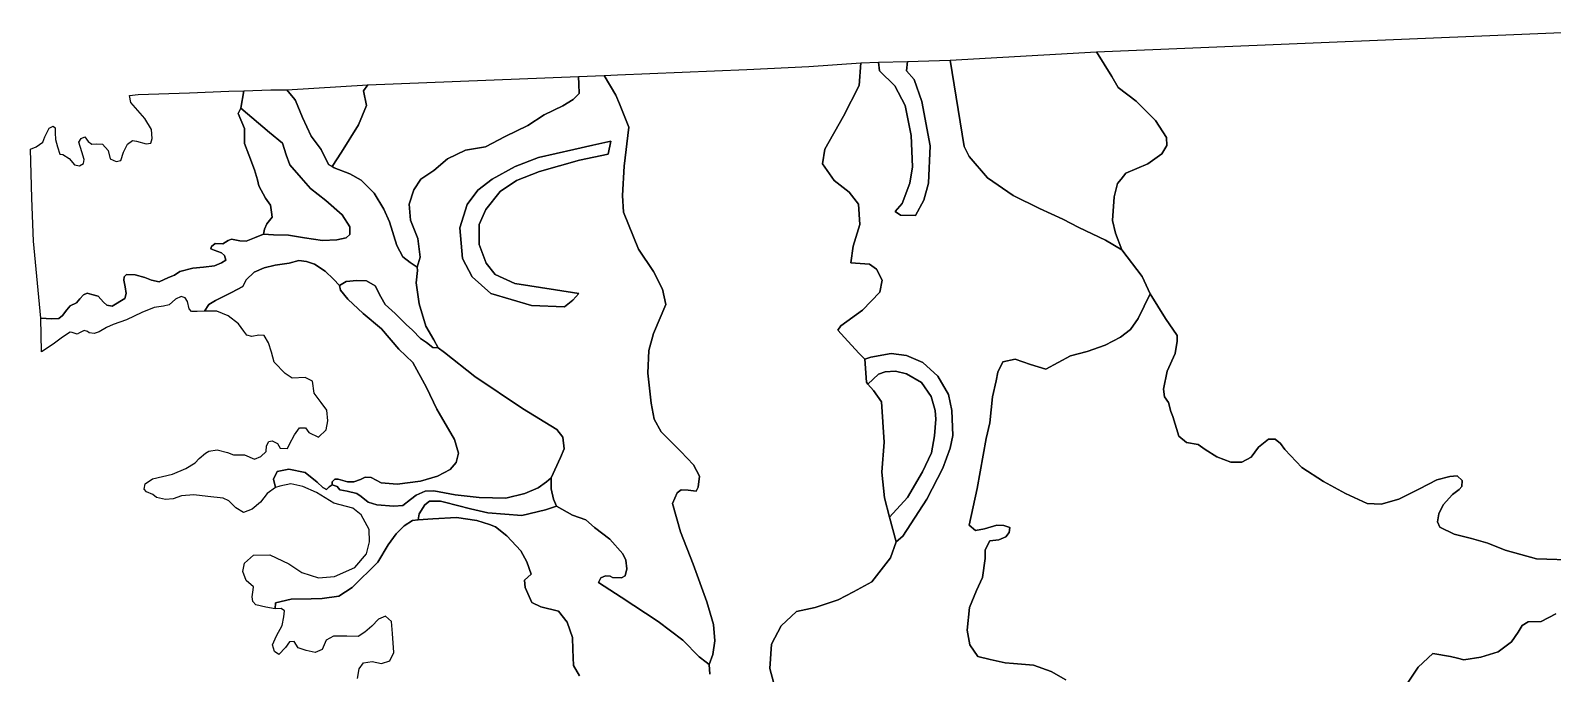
# Model space of a CAD drawing. Header units: inches. Extents: x 288635 to 1232953, y 676945 to 1655780.
# Drawn here: x 347964 to 383136, y 1096884 to 1111752 of the extents above; entities that cross this region are included whole.
import ezdxf

# ---------------------------------------------------------------- set-up
doc = ezdxf.new("R2010")
doc.units = ezdxf.units.IN
doc.header["$MEASUREMENT"] = 0

msp = doc.modelspace()

# ---------------------------------------------------------------- linework, layer by layer
at = {"color": 1}
for points in [[(383714.9051, 1099506.602), (382762.4032, 1099538.352), (382037.4435, 1099739.4358), (381640.5677, 1099898.1861), (381259.5669, 1100004.0196), (380862.6911, 1100109.8532), (380534.6071, 1100268.6035), (380476.3987, 1100395.6037), (380508.1487, 1100580.8124), (380608.6906, 1100781.8962), (380820.3577, 1101025.3133), (380979.108, 1101136.4386), (381042.6081, 1101205.2304), (381047.8998, 1101348.1056), (380931.4829, 1101459.2309), (380762.1492, 1101443.3558), (380460.5236, 1101363.9807), (380058.3562, 1101152.3136), (379582.1052, 1100914.1881), (379174.6461, 1100797.7712), (378851.8538, 1100813.6462), (378354.4361, 1101046.48), (377841.1434, 1101321.6473), (377343.7257, 1101649.7312), (376946.8499, 1102062.4821), (376851.5998, 1102205.3574), (376724.5995, 1102300.6075), (376571.1409, 1102305.8992), (376343.5987, 1102120.6905), (376168.9734, 1101887.8567), (375952.0146, 1101771.4398), (375698.0141, 1101771.4398), (375375.2218, 1101898.4401), (375110.6379, 1102062.4821), (374946.5959, 1102178.899), (374676.7204, 1102226.5241), (374496.8034, 1102374.691), (374359.2198, 1102824.4836), (374311.5947, 1102940.9005), (374258.6779, 1103152.5676), (374168.7194, 1103284.8595), (374144.9316, 1103457.1295), (374226.9278, 1103872.2357), (374412.1365, 1104279.6948), (374465.0533, 1104565.4454), (374465.0533, 1104697.7373), (374195.1778, 1105089.3215), (373840.6354, 1105660.8226), (373655.4267, 1106062.9901), (373184.4674, 1106676.8246), (373035.9753, 1107068.8414), (372967.5087, 1107360.5093), (373005.6087, 1107906.6104), (373081.8089, 1108211.411), (373164.111, 1108315.6603), (373272.3093, 1108452.7115), (373780.3103, 1108668.612), (374110.5109, 1108897.2124), (374224.8112, 1109087.7128), (374212.1111, 1109278.2132), (373958.1106, 1109671.914), (373513.6097, 1110116.4148), (373094.5089, 1110433.9155), (372954.8086, 1110687.916), (372599.2079, 1111259.4171), (384470.5567, 1111751.5431)], [(363662.0242, 1096871.1087), (363648.1247, 1097090.7133), (363730.9747, 1097326.0289), (363781.7748, 1097643.5295), (363743.6748, 1098018.1803), (363591.2745, 1098545.2313), (363273.7738, 1099415.1831), (362988.0232, 1100164.4846), (362797.5229, 1100812.1859), (362905.4731, 1101066.1864), (363000.7233, 1101129.6865), (363165.8236, 1101123.3365), (363349.974, 1101104.2865), (363394.4241, 1101193.1866), (363426.1741, 1101447.1871), (363286.4738, 1101707.5377), (362994.3733, 1102018.6883), (362537.1723, 1102469.5392), (362378.422, 1102767.9898), (362308.5719, 1103136.2905), (362232.3717, 1103828.4419), (362251.4218, 1104355.493), (362359.372, 1104742.8437), (362645.1226, 1105415.9451), (362568.9224, 1105771.5458), (362359.372, 1106177.9466), (362016.4713, 1106692.2976), (361667.2206, 1107549.5494), (361641.8206, 1107936.9001), (361679.9206, 1108616.3515), (361794.2209, 1109511.7033), (361572.6117, 1110051.8757), (361489.4203, 1110254.6548), (361222.7197, 1110711.8557), (361531.9886, 1110726.6122), (364519.0345, 1110848.5324), (365946.5174, 1110914.5725), (367151.8128, 1111004.2613), (367111.5791, 1110481.2235), (366749.476, 1109770.4285), (366320.3168, 1109005.9885), (366266.6719, 1108670.7079), (366534.8964, 1108281.7823), (366883.5883, 1108013.5578), (367098.1679, 1107731.922), (367124.9904, 1107262.5291), (366977.4669, 1106766.3137), (366923.822, 1106377.3881), (367352.9812, 1106350.5656), (367513.916, 1106229.8646), (367648.0282, 1105975.0513), (367594.5188, 1105700.2566), (367188.118, 1105285.3891), (366688.5836, 1104921.3217), (366620.8502, 1104819.7215), (366849.4506, 1104565.721), (367111.9178, 1104286.3204), (367247.3848, 1104150.8535), (367281.2515, 1103617.4524), (367315.4668, 1103577.8347), (367442.1185, 1103431.1854), (367628.3855, 1103168.7182), (367687.6523, 1102237.383), (367636.8522, 1101543.1149), (367696.119, 1100950.4471), (367815.1478, 1100500.3696), (367966.9929, 1099926.2052), (367967.0529, 1099925.9784), (367840.0526, 1099561.911), (367408.2517, 1099003.1099), (366984.9176, 1098774.5094), (366629.3169, 1098588.2424), (366095.9158, 1098410.442), (365664.1149, 1098317.3085), (365308.5142, 1097987.1078), (365088.3804, 1097563.7737), (365046.047, 1097004.9725), (365215.3807, 1096369.9713)], [(365215.3807, 1096369.9713), (365046.047, 1097004.9725), (365088.3804, 1097563.7737), (365308.5142, 1097987.1078), (365664.1149, 1098317.3085), (366095.9158, 1098410.442), (366629.3169, 1098588.2424), (366984.9176, 1098774.5094), (367408.2517, 1099003.1099), (367840.0526, 1099561.911), (367967.0529, 1099925.9784), (367967.3147, 1099926.2052), (368121.234, 1100059.5674), (368673.6851, 1100916.8192), (369048.3358, 1101634.3706), (369219.7862, 1102097.9215), (369276.9363, 1102390.0221), (369251.5363, 1102967.8733), (369175.3361, 1103336.174), (368927.6856, 1103761.6248), (368584.7849, 1104072.7755), (368210.1342, 1104237.8758), (367854.5335, 1104282.3259), (367384.6325, 1104199.7757), (367247.3848, 1104150.8535), (367111.9178, 1104286.3204), (366849.4506, 1104565.721), (366620.8502, 1104819.7215), (366688.5836, 1104921.3217), (367188.118, 1105285.3891), (367594.5188, 1105700.2566), (367648.0282, 1105975.0513), (367513.916, 1106229.8646), (367352.9812, 1106350.5656), (366923.822, 1106377.3881), (366977.4669, 1106766.3137), (367124.9904, 1107262.5291), (367098.1679, 1107731.922), (366883.5883, 1108013.5578), (366534.8964, 1108281.7823), (366266.6719, 1108670.7079), (366320.3168, 1109005.9885), (366749.476, 1109770.4285), (367111.5791, 1110481.2235), (367151.8128, 1111004.2613), (367558.0636, 1111016.5677), (367582.863, 1110814.1471), (367938.4637, 1110471.2464), (368179.7642, 1110014.0455), (368313.1144, 1109321.8941), (368344.8645, 1108597.9926), (368287.7144, 1108223.3419), (368103.564, 1107753.4409), (367944.8137, 1107562.9406), (368065.4639, 1107480.3904), (368414.7146, 1107474.0404), (368605.215, 1107829.6411), (368713.1652, 1108223.3419), (368751.2653, 1109080.5936), (368560.7649, 1110109.2957), (368380.8086, 1110615.1252), (368205.1642, 1110820.4971), (368230.7401, 1111036.9447), (369214.6134, 1111066.7486), (369536.1122, 1109071.5952), (369651.8382, 1108840.1431), (370077.2891, 1108344.8421), (370674.1903, 1107938.4413), (371277.4415, 1107633.6407), (371277.4415, 1107633.6407), (371817.1926, 1107392.3402), (372191.8433, 1107195.4899), (372807.7945, 1106903.3893), (373184.4674, 1106676.8246), (373655.4267, 1106062.9901), (373840.6354, 1105660.8226), (373563.5307, 1105090.6554), (373385.7304, 1104836.6549), (373148.6632, 1104658.8545), (372801.5292, 1104472.5875), (372378.195, 1104328.6539), (371997.1943, 1104227.0536), (371429.9265, 1103922.253), (371074.3257, 1104032.3199), (370718.725, 1104150.8535), (370430.8578, 1104091.5867), (370320.7909, 1103854.5196), (370278.4575, 1103651.3192), (370193.7906, 1103278.7851), (370134.5239, 1102677.6505), (370049.857, 1102322.0498), (369838.1899, 1101162.1142), (369651.9229, 1100315.4458), (369804.3232, 1100188.4456), (370007.5236, 1100230.779), (370295.3908, 1100315.4458), (370456.2578, 1100306.9791), (370591.7248, 1100264.6457), (370583.2581, 1100146.1122), (370498.5913, 1100044.5119), (370337.7243, 1099976.7785), (370134.5239, 1099951.3784), (370024.457, 1099748.178), (370024.457, 1099544.9776), (369965.1902, 1099104.7101), (369821.2566, 1098808.3761), (369660.3896, 1098410.442), (369609.5895, 1097885.5076), (369668.8563, 1097546.8403), (369855.1233, 1097275.9064), (370142.9905, 1097208.1729), (370490.1246, 1097131.9728), (370676.9683, 1097117.4135), (371142.0592, 1097081.1727), (371548.46, 1096928.7724), (371887.1274, 1096742.5053)], [(371887.1274, 1096742.5053), (371548.46, 1096928.7724), (371142.0592, 1097081.1727), (370676.9683, 1097117.4135), (370490.1246, 1097131.9728), (370142.9905, 1097208.1729), (369855.1233, 1097275.9064), (369668.8563, 1097546.8403), (369609.5895, 1097885.5076), (369660.3896, 1098410.442), (369821.2566, 1098808.3761), (369965.1902, 1099104.7101), (370024.457, 1099544.9776), (370024.457, 1099748.178), (370134.5239, 1099951.3784), (370337.7243, 1099976.7785), (370498.5913, 1100044.5119), (370583.2581, 1100146.1122), (370591.7248, 1100264.6457), (370456.2578, 1100306.9791), (370295.3908, 1100315.4458), (370007.5236, 1100230.779), (369804.3232, 1100188.4456), (369651.9229, 1100315.4458), (369838.1899, 1101162.1142), (370049.857, 1102322.0498), (370134.5239, 1102677.6505), (370193.7906, 1103278.7851), (370278.4575, 1103651.3192), (370320.7909, 1103854.5196), (370430.8578, 1104091.5867), (370718.725, 1104150.8535), (371074.3257, 1104032.3199), (371429.9265, 1103922.253), (371997.1943, 1104227.0536), (372378.195, 1104328.6539), (372801.5292, 1104472.5875), (373148.6632, 1104658.8545), (373385.7304, 1104836.6549), (373563.5307, 1105090.6554), (373840.6354, 1105660.8226), (374195.1778, 1105089.3215), (374465.0533, 1104697.7373), (374465.0533, 1104565.4454), (374412.1365, 1104279.6948), (374412.1365, 1104279.6948), (374226.9278, 1103872.2357), (374144.9316, 1103457.1295), (374168.7194, 1103284.8595), (374258.6779, 1103152.5676), (374311.5947, 1102940.9005), (374359.2198, 1102824.4836), (374496.8034, 1102374.691), (374676.7204, 1102226.5241), (374946.5959, 1102178.899), (375110.6379, 1102062.4821), (375375.2218, 1101898.4401), (375698.0141, 1101771.4398), (375952.0146, 1101771.4398), (376168.9734, 1101887.8567), (376343.5987, 1102120.6905), (376571.1409, 1102305.8992), (376724.5995, 1102300.6075), (376851.5998, 1102205.3574), (376946.8499, 1102062.4821), (377343.7257, 1101649.7312), (377841.1434, 1101321.6473), (378354.4361, 1101046.48), (378851.8538, 1100813.6462), (379174.6461, 1100797.7712), (379582.1052, 1100914.1881), (380058.3562, 1101152.3136), (380460.5236, 1101363.9807), (380762.1492, 1101443.3558), (380931.4829, 1101459.2309), (381047.8998, 1101348.1056), (381042.6081, 1101205.2304), (380979.108, 1101136.4386), (380820.3577, 1101025.3133), (380608.6906, 1100781.8962), (380508.1487, 1100580.8124), (380476.3987, 1100395.6037), (380534.6071, 1100268.6035), (380862.6911, 1100109.8532), (381259.5669, 1100004.0196), (381640.5677, 1099898.1861), (382037.4435, 1099739.4358), (382762.4032, 1099538.352), (383714.9051, 1099506.602)], [(360649.5782, 1096835.5486), (360512.4179, 1097069.2291), (360497.1778, 1097440.0698), (360487.0178, 1097719.4704), (360365.0976, 1098069.9911), (360166.9772, 1098323.9916), (359755.4964, 1098430.6718), (359552.296, 1098527.192), (359394.8156, 1098872.6327), (359379.5756, 1099040.273), (359537.0559, 1099182.5133), (359434.0947, 1099464.5377), (359296.2493, 1099719.6186), (358974.5154, 1100066.7526), (358712.0482, 1100278.4197), (358572.3479, 1100333.4531), (358276.014, 1100426.5867), (357810.3464, 1100490.0868), (357260.0119, 1100464.6867), (356921.3446, 1100439.2867), (356942.5113, 1100574.7536), (357073.7449, 1100786.4207), (357183.8118, 1100871.0875), (357437.8123, 1100871.0875), (357534.2768, 1100846.3832), (358132.0803, 1100693.2872), (358530.0145, 1100600.1537), (358530.0145, 1100600.1537), (359321.6494, 1100540.8869), (359863.5171, 1100667.8871), (360117.5176, 1100756.7873), (360485.8184, 1100549.3536), (360794.8523, 1100439.2867), (360995.0188, 1100259.4755), (361355.6996, 1099990.2349), (361650.3402, 1099649.8743), (361721.9542, 1099507.9515), (361747.3542, 1099308.9844), (361709.2542, 1099143.8841), (361620.354, 1099097.3173), (361412.9202, 1099101.5507), (361357.8868, 1099139.6507), (361252.0532, 1099143.8841), (361146.2197, 1099097.3173), (361091.1863, 1098987.2504), (361611.8873, 1098652.8164), (362471.2557, 1098089.782), (363038.5235, 1097657.9811), (363419.5242, 1097272.747), (363580.3912, 1097149.9801), (363648.1247, 1097090.7133), (363662.0242, 1096871.1087)], [(355520.4471, 1096768.81), (355561.0872, 1096992.3304), (355662.6874, 1097134.5707), (355860.8078, 1097165.0508), (356079.2482, 1097119.3307), (356267.2086, 1097175.2108), (356358.6488, 1097373.3312), (356333.2487, 1097810.2121), (356307.8487, 1098084.5326), (356165.6084, 1098211.5329), (356008.1281, 1098140.4127), (355850.6478, 1097977.8524), (355688.0875, 1097840.6921), (355535.6871, 1097739.0919), (355271.5266, 1097749.252), (354966.726, 1097749.252), (354799.0857, 1097657.8118), (354707.6455, 1097444.4514), (354540.0052, 1097368.2512), (354336.8048, 1097419.0513), (354153.9244, 1097480.0114), (354057.4042, 1097627.3317), (353950.724, 1097617.1717), (353859.2838, 1097485.0914), (353701.8035, 1097327.6111), (353600.2033, 1097393.6513), (353554.4832, 1097546.0516), (353651.0034, 1097759.412), (353778.0036, 1097998.1725), (353818.6437, 1098196.2929), (353833.8837, 1098333.4531), (353757.6836, 1098389.3332), (353615.4433, 1098384.2532), (353625.6033, 1098516.3335), (353986.284, 1098602.6937), (354450.2247, 1098615.7624), (354707.6455, 1098623.0137), (355093.7263, 1098673.8138), (355398.5269, 1098871.9342), (355992.8881, 1099456.1354), (356231.6485, 1099862.5362), (356414.5289, 1100111.4567), (356597.4093, 1100299.4171), (356790.4497, 1100426.4173), (356921.3446, 1100439.2867), (357260.0119, 1100464.6867), (357810.3464, 1100490.0868), (358276.014, 1100426.5867), (358572.3479, 1100333.4531), (358712.0482, 1100278.4197), (358974.5154, 1100066.7526), (359296.2493, 1099719.6186), (359434.0947, 1099464.5377), (359537.0559, 1099182.5133), (359379.5756, 1099040.273), (359394.8156, 1098872.6327), (359552.296, 1098527.192), (359755.4964, 1098430.6718), (359755.4964, 1098430.6718), (360166.9772, 1098323.9916), (360365.0976, 1098069.9911), (360487.0178, 1097719.4704), (360497.1778, 1097440.0698), (360512.4179, 1097069.2291), (360649.5782, 1096835.5486)], [(383209.962, 1098266.4117), (382871.2947, 1098086.4947), (382574.9607, 1098081.203), (382432.0855, 1097996.5362), (382342.1269, 1097837.7859), (382188.6683, 1097615.5354), (381876.4593, 1097387.9933), (381479.5836, 1097260.9931), (381087.9994, 1097202.7846), (380936.4507, 1097241.9783), (380781.0822, 1097282.1598), (380368.3313, 1097350.9516), (380029.664, 1097033.4509), (379796.8302, 1096684.2002)], [(379796.8302, 1096684.2002), (380029.664, 1097033.4509), (380368.3313, 1097350.9516), (380781.0822, 1097282.1598), (380936.4507, 1097241.9783), (381087.9994, 1097202.7846), (381479.5836, 1097260.9931), (381876.4593, 1097387.9933), (382188.6683, 1097615.5354), (382342.1269, 1097837.7859), (382432.0855, 1097996.5362), (382574.9607, 1098081.203), (382871.2947, 1098086.4947), (383209.962, 1098266.4117)]]:
    msp.add_lwpolyline(points, dxfattribs=at)
for points in [[(373035.9753, 1107068.8414), (373184.4674, 1106676.8246), (372807.7945, 1106903.3893), (372191.8433, 1107195.4899), (371817.1926, 1107392.3402), (371277.4415, 1107633.6407), (370674.1903, 1107938.4413), (370077.2891, 1108344.8421), (369651.8382, 1108840.1431), (369536.1122, 1109071.5952), (369214.6134, 1111066.7486), (372599.2079, 1111259.4171), (372954.8086, 1110687.916), (373094.5089, 1110433.9155), (373513.6097, 1110116.4148), (373958.1106, 1109671.914), (374212.1111, 1109278.2132), (374224.8112, 1109087.7128), (374110.5109, 1108897.2124), (373780.3103, 1108668.612), (373272.3093, 1108452.7115), (373164.111, 1108315.6603), (373081.8089, 1108211.411), (373005.6087, 1107906.6104), (372967.5087, 1107360.5093), (373035.9753, 1107068.8414)], [(368605.215, 1107829.6411), (368414.7146, 1107474.0404), (368065.4639, 1107480.3904), (367944.8137, 1107562.9406), (368103.564, 1107753.4409), (368287.7144, 1108223.3419), (368344.8645, 1108597.9926), (368313.1144, 1109321.8941), (368179.7642, 1110014.0455), (367938.4637, 1110471.2464), (367582.863, 1110814.1471), (367558.0636, 1111016.5677), (368230.7401, 1111036.9447), (368205.1642, 1110820.4971), (368380.8086, 1110615.1252), (368560.7649, 1110109.2957), (368751.2653, 1109080.5936), (368713.1652, 1108223.3419), (368605.215, 1107829.6411)], [(356259.1758, 1107328.5125), (356431.1554, 1106780.8239), (356571.3848, 1106516.24), (356735.4268, 1106386.5939), (356896.823, 1106280.7604), (356904.0313, 1106201.5254), (356880.3129, 1105916.9046), (356946.3531, 1105434.3037), (357103.8334, 1104916.1426), (357286.7137, 1104601.182), (357385.2518, 1104418.1711), (357261.1682, 1104423.0055), (357114.3179, 1104536.7047), (356974.6177, 1104629.8382), (356792.584, 1104820.3386), (356644.417, 1104955.8055), (356394.6498, 1105205.5727), (356157.5827, 1105413.0064), (356060.2158, 1105595.0401), (355933.2156, 1105849.0406), (355725.7818, 1105963.3409), (355507.8356, 1105974.3949), (355260.1142, 1105950.6409), (355107.7139, 1105853.274), (354964.6376, 1106004.0233), (354774.1372, 1106189.232), (354525.4284, 1106347.9823), (354340.2196, 1106411.4824), (354165.5943, 1106432.6491), (353943.3439, 1106369.149), (353620.5515, 1106326.8156), (353361.2594, 1106263.3155), (353133.7172, 1106162.7736), (352948.5085, 1105982.8566), (352869.1334, 1105834.6896), (352609.8412, 1105697.106), (352239.4238, 1105511.8973), (352085.9651, 1105416.6471), (351985.4233, 1105263.1885), (351819.882, 1105253.2225), (351682.2984, 1105250.5766), (351629.3816, 1105316.7226), (351589.694, 1105488.7021), (351542.0689, 1105570.7231), (351449.4646, 1105597.1815), (351314.5268, 1105536.3272), (351169.0057, 1105411.9728), (351036.7137, 1105380.2227), (350822.4008, 1105343.181), (350536.6502, 1105229.4099), (350184.7537, 1105062.7221), (349875.1906, 1104956.8886), (349721.7319, 1104888.0968), (349549.7524, 1104784.909), (349433.3355, 1104747.8673), (349319.5645, 1104758.4507), (349279.8769, 1104790.2007), (349208.4392, 1104814.0133), (349097.314, 1104763.7423), (349044.3972, 1104726.7006), (348930.6262, 1104766.3882), (348880.3553, 1104774.3257), (348708.3757, 1104660.5546), (348488.7711, 1104499.1585), (348221.5414, 1104319.2414), (348203.0206, 1105099.7638), (348449.0836, 1105086.5347), (348618.4172, 1105094.4722), (348708.3757, 1105157.9723), (348803.6259, 1105295.5559), (348883.0011, 1105385.5144), (349028.5222, 1105454.3062), (349105.2515, 1105544.2647), (349189.9184, 1105636.8691), (349274.5852, 1105676.5567), (349383.0646, 1105650.0983), (349525.9399, 1105610.4107), (349652.9401, 1105472.8271), (349732.3153, 1105404.0353), (349848.7322, 1105374.9311), (350142.4203, 1105557.4939), (350176.8162, 1105671.265), (350153.0036, 1105824.7236), (350123.8994, 1105978.1823), (350129.1911, 1106054.9116), (350184.7537, 1106107.8284), (350380.5458, 1106099.8908), (350610.7337, 1106036.3907), (350761.5465, 1105980.8281), (350941.4635, 1105943.7864), (351150.4848, 1106041.6824), (351296.0059, 1106094.5992), (351412.4228, 1106179.266), (351714.0484, 1106253.3495), (351962.7573, 1106282.4537), (352219.4036, 1106308.9121), (352375.5081, 1106380.3497), (352478.6958, 1106441.204), (352444.2999, 1106552.3292), (352380.7998, 1106613.1835), (352208.8202, 1106674.0378), (352134.7368, 1106703.1421), (352150.6118, 1106758.7047), (352235.2786, 1106827.4965), (352412.5498, 1106819.559), (352531.6126, 1106898.9341), (352610.9877, 1106925.3925), (352798.8423, 1106888.3508), (352947.0092, 1106877.7674), (353142.8013, 1106954.4967), (353349.7059, 1107044.6669), (353578.3063, 1107024.3469), (353923.747, 1107019.2668), (354294.5877, 1106958.3067), (354711.1486, 1106897.3466), (355046.4293, 1106907.5066), (355259.7897, 1106958.3067), (355346.1499, 1107034.5069), (355346.1499, 1107212.3072), (355168.3495, 1107491.7078), (354787.3487, 1107816.8284), (354431.748, 1108096.229), (354218.9067, 1108343.4757), (353960.7888, 1108643.318), (353872.9469, 1108878.5506), (353786.5867, 1109142.7111), (353491.7154, 1109393.7819), (352829.0048, 1109958.0527), (352896.315, 1110351.6477), (353521.1562, 1110382.1277), (353886.9169, 1110382.1277), (354070.9, 1110152.1488), (354090.1173, 1110128.1272), (354247.5977, 1109742.0465), (354450.7981, 1109310.2456), (354679.3985, 1109000.365), (354852.1189, 1108654.9243), (354935.3637, 1108602.5703), (354983.8816, 1108572.0566), (355343.7157, 1108439.7647), (355603.0079, 1108291.5977), (355907.2793, 1107987.3263), (356132.1756, 1107622.2006), (356259.1758, 1107328.5125)], [(355153.1306, 1108936.7802), (354935.3637, 1108602.5703), (354852.1189, 1108654.9243), (354679.3985, 1109000.365), (354450.7981, 1109310.2456), (354247.5977, 1109742.0465), (354090.1173, 1110128.1272), (354070.9, 1110152.1488), (353886.9169, 1110382.1277), (355762.7319, 1110496.3433), (355661.1316, 1110354.103), (355732.2518, 1110013.7423), (355544.2914, 1109571.7815), (355153.1306, 1108936.7802)], [(356966.6943, 1106508.5353), (356896.823, 1106280.7604), (356735.4268, 1106386.5939), (356571.3848, 1106516.24), (356431.1554, 1106780.8239), (356259.1758, 1107328.5125), (356132.1756, 1107622.2006), (355907.2793, 1107987.3263), (355603.0079, 1108291.5977), (355343.7157, 1108439.7647), (354983.8816, 1108572.0566), (354935.3637, 1108602.5703), (355153.1306, 1108936.7802), (355544.2914, 1109571.7815), (355732.2518, 1110013.7423), (355661.1316, 1110354.103), (355762.7319, 1110496.3433), (360624.3016, 1110689.3837), (360633.4489, 1110511.0104), (360644.6216, 1110293.1429), (360507.4613, 1110155.9826), (360263.6209, 1110008.6623), (359836.9, 1109800.3819), (359455.8992, 1109556.5414), (358932.6582, 1109302.5409), (358480.5373, 1109063.7804), (358018.2564, 1108982.5003), (357601.6955, 1108784.3799), (357282.655, 1108512.8859), (356981.9343, 1108317.0189), (356824.454, 1108063.0184), (356712.6938, 1107737.8978), (356748.2538, 1107367.057), (356915.8942, 1106945.4162), (356966.6943, 1106508.5353)], [(361794.2209, 1109511.7033), (361679.9206, 1108616.3515), (361641.8206, 1107936.9001), (361667.2206, 1107549.5494), (362016.4713, 1106692.2976), (362359.372, 1106177.9466), (362568.9224, 1105771.5458), (362645.1226, 1105415.9451), (362359.372, 1104742.8437), (362251.4218, 1104355.493), (362232.3717, 1103828.4419), (362308.5719, 1103136.2905), (362378.422, 1102767.9898), (362537.1723, 1102469.5392), (362994.3733, 1102018.6883), (363286.4738, 1101707.5377), (363426.1741, 1101447.1871), (363394.4241, 1101193.1866), (363349.974, 1101104.2865), (363165.8236, 1101123.3365), (363000.7233, 1101129.6865), (362905.4731, 1101066.1864), (362797.5229, 1100812.1859), (362988.0232, 1100164.4846), (363273.7738, 1099415.1831), (363591.2745, 1098545.2313), (363743.6748, 1098018.1803), (363781.7748, 1097643.5295), (363730.9747, 1097326.0289), (363648.1247, 1097090.7133), (363580.3912, 1097149.9801), (363419.5242, 1097272.747), (363038.5235, 1097657.9811), (362471.2557, 1098089.782), (361611.8873, 1098652.8164), (361091.1863, 1098987.2504), (361146.2197, 1099097.3173), (361252.0532, 1099143.8841), (361357.8868, 1099139.6507), (361412.9202, 1099101.5507), (361620.354, 1099097.3173), (361709.2542, 1099143.8841), (361747.3542, 1099308.9844), (361721.9542, 1099507.9515), (361650.3402, 1099649.8743), (361355.6996, 1099990.2349), (360995.0188, 1100259.4755), (360794.8523, 1100439.2867), (360485.8184, 1100549.3536), (360117.5176, 1100756.7873), (360049.0645, 1100914.2253), (359996.1477, 1101157.6424), (359996.1477, 1101411.643), (360213.1241, 1101882.3994), (360297.791, 1102077.1331), (360263.9242, 1102352.3003), (360128.4573, 1102530.1007), (359332.589, 1103008.4683), (358236.1535, 1103749.3031), (357529.1854, 1104308.1042), (357385.2518, 1104418.1711), (357286.7137, 1104601.182), (357103.8334, 1104916.1426), (356946.3531, 1105434.3037), (356880.3129, 1105916.9046), (356904.0313, 1106201.5254), (356896.823, 1106280.7604), (356966.6943, 1106508.5353), (356915.8942, 1106945.4162), (356748.2538, 1107367.057), (356712.6938, 1107737.8978), (356824.454, 1108063.0184), (356981.9343, 1108317.0189), (357282.655, 1108512.8859), (357601.6955, 1108784.3799), (358018.2564, 1108982.5003), (358480.5373, 1109063.7804), (358932.6582, 1109302.5409), (359455.8992, 1109556.5414), (359836.9, 1109800.3819), (360263.6209, 1110008.6623), (360507.4613, 1110155.9826), (360644.6216, 1110293.1429), (360633.4489, 1110511.0104), (360624.3016, 1110689.3837), (361222.7197, 1110711.8557), (361489.4203, 1110254.6548), (361572.6117, 1110051.8757), (361794.2209, 1109511.7033)], [(352907.745, 1109137.6311), (353009.3452, 1108873.4706), (353141.4254, 1108528.0299), (353212.5456, 1108299.4294), (353243.0256, 1108157.1891), (353395.426, 1107877.7886), (353507.1862, 1107715.2282), (353532.5862, 1107552.6679), (353547.8263, 1107435.8277), (353425.906, 1107278.3474), (353370.0259, 1107156.4271), (353349.7059, 1107044.6669), (353142.8013, 1106954.4967), (352947.0092, 1106877.7674), (352798.8423, 1106888.3508), (352610.9877, 1106925.3925), (352531.6126, 1106898.9341), (352412.5498, 1106819.559), (352235.2786, 1106827.4965), (352150.6118, 1106758.7047), (352134.7368, 1106703.1421), (352208.8202, 1106674.0378), (352380.7998, 1106613.1835), (352444.2999, 1106552.3292), (352478.6958, 1106441.204), (352375.5081, 1106380.3497), (352219.4036, 1106308.9121), (351962.7573, 1106282.4537), (351714.0484, 1106253.3495), (351412.4228, 1106179.266), (351296.0059, 1106094.5992), (351150.4848, 1106041.6824), (350941.4635, 1105943.7864), (350761.5465, 1105980.8281), (350610.7337, 1106036.3907), (350380.5458, 1106099.8908), (350184.7537, 1106107.8284), (350129.1911, 1106054.9116), (350123.8994, 1105978.1823), (350153.0036, 1105824.7236), (350176.8162, 1105671.265), (350142.4203, 1105557.4939), (349848.7322, 1105374.9311), (349732.3153, 1105404.0353), (349652.9401, 1105472.8271), (349525.9399, 1105610.4107), (349383.0646, 1105650.0983), (349274.5852, 1105676.5567), (349189.9184, 1105636.8691), (349105.2515, 1105544.2647), (349028.5222, 1105454.3062), (348883.0011, 1105385.5144), (348803.6259, 1105295.5559), (348708.3757, 1105157.9723), (348618.4172, 1105094.4722), (348449.0836, 1105086.5347), (348203.0206, 1105099.7638), (348033.7716, 1106882.1066), (347998.8465, 1107872.7086), (347963.9214, 1109009.3608), (348097.2717, 1109063.3359), (348246.497, 1109168.1111), (348294.1221, 1109291.9364), (348395.7223, 1109488.7868), (348490.9725, 1109539.5869), (348538.5976, 1109501.4868), (348538.5976, 1109380.8366), (348541.7726, 1109231.6113), (348586.2227, 1109056.9859), (348643.3728, 1108891.8856), (348713.2229, 1108882.3606), (348859.2732, 1108790.2854), (348983.0985, 1108644.2351), (349097.3987, 1108622.0101), (349192.6489, 1108672.8102), (349205.3489, 1108771.2354), (349154.5488, 1108942.6857), (349078.3487, 1109164.9361), (349135.4988, 1109257.0113), (349221.2239, 1109291.9364), (349294.2491, 1109183.9862), (349383.1493, 1109120.4861), (349491.0995, 1109126.8361), (349627.6247, 1109120.4861), (349757.8, 1108977.6108), (349805.4251, 1108787.1104), (349945.1254, 1108723.6103), (350049.9006, 1108745.8353), (350113.4007, 1108936.3357), (350205.4759, 1109120.4861), (350319.7761, 1109206.2112), (350411.8513, 1109193.5112), (350640.4518, 1109130.0111), (350748.402, 1109149.0611), (350780.1521, 1109257.0113), (350761.102, 1109460.2117), (350608.7017, 1109714.2122), (350281.6761, 1110082.513), (350249.926, 1110244.4383), (350449.9514, 1110269.8384), (351637.4038, 1110311.1134), (352551.8056, 1110349.2135), (352896.315, 1110351.6477), (352829.0048, 1109958.0527), (352765.5047, 1109831.0525), (352912.825, 1109488.1518), (352912.825, 1109295.1114), (352907.745, 1109137.6311)], [(355046.4293, 1106907.5066), (354711.1486, 1106897.3466), (354294.5877, 1106958.3067), (353923.747, 1107019.2668), (353578.3063, 1107024.3469), (353349.7059, 1107044.6669), (353370.0259, 1107156.4271), (353425.906, 1107278.3474), (353547.8263, 1107435.8277), (353532.5862, 1107552.6679), (353507.1862, 1107715.2282), (353395.426, 1107877.7886), (353243.0256, 1108157.1891), (353212.5456, 1108299.4294), (353141.4254, 1108528.0299), (353009.3452, 1108873.4706), (352907.745, 1109137.6311), (352912.825, 1109295.1114), (352912.825, 1109488.1518), (352765.5047, 1109831.0525), (352829.0048, 1109958.0527), (353491.7154, 1109393.7819), (353786.5867, 1109142.7111), (353872.9469, 1108878.5506), (353960.7888, 1108643.318), (354218.9067, 1108343.4757), (354431.748, 1108096.229), (354787.3487, 1107816.8284), (355168.3495, 1107491.7078), (355346.1499, 1107212.3072), (355346.1499, 1107034.5069), (355259.7897, 1106958.3067), (355046.4293, 1106907.5066)], [(360500.7233, 1105515.4286), (360307.6829, 1105363.0283), (359545.6814, 1105393.5084), (358605.8795, 1105667.8289), (358168.9986, 1106053.9097), (357945.4782, 1106480.6305), (357889.5981, 1107186.752), (358052.1584, 1107725.233), (358301.0789, 1108060.5137), (358631.2795, 1108314.5142), (359164.6806, 1108609.1548), (359703.1617, 1108812.3552), (360521.0433, 1108995.2356), (360957.9242, 1109096.8358), (361374.485, 1109193.356), (361310.9273, 1108891.2392), (360648.0436, 1108751.3951), (359723.4817, 1108487.2346), (359195.1607, 1108284.0342), (358819.2399, 1108030.0336), (358489.0392, 1107613.4728), (358331.5589, 1107262.9521), (358331.5589, 1106805.7512), (358494.1193, 1106368.8703), (358702.3997, 1106109.7898), (359154.5206, 1105901.5094), (360095.6982, 1105752.7322), (360632.8035, 1105667.8289), (360500.7233, 1105515.4286)], [(359545.6814, 1105393.5084), (360307.6829, 1105363.0283), (360500.7233, 1105515.4286), (360632.8035, 1105667.8289), (360095.6982, 1105752.7322), (359154.5206, 1105901.5094), (358702.3997, 1106109.7898), (358494.1193, 1106368.8703), (358331.5589, 1106805.7512), (358331.5589, 1107262.9521), (358489.0392, 1107613.4728), (358819.2399, 1108030.0336), (359195.1607, 1108284.0342), (359723.4817, 1108487.2346), (360648.0436, 1108751.3951), (361310.9273, 1108891.2392), (361374.485, 1109193.356), (360957.9242, 1109096.8358), (360521.0433, 1108995.2356), (359703.1617, 1108812.3552), (359164.6806, 1108609.1548), (358631.2795, 1108314.5142), (358301.0789, 1108060.5137), (358052.1584, 1107725.233), (357889.5981, 1107186.752), (357945.4782, 1106480.6305), (358168.9986, 1106053.9097), (358605.8795, 1105667.8289), (359545.6814, 1105393.5084)], [(355298.2143, 1105535.7734), (355653.815, 1105205.5727), (356072.9159, 1104854.2053), (356475.0833, 1104380.071), (356796.8173, 1104075.2704), (357118.5513, 1103495.3026), (357351.3851, 1102995.7683), (357407.3431, 1102901.2678), (357766.2526, 1102295.1502), (357853.0361, 1101977.6496), (357802.236, 1101765.9825), (357660.419, 1101600.8822), (357370.4351, 1101444.2485), (356978.851, 1101329.9483), (356439.0999, 1101260.0981), (356064.4492, 1101296.0815), (355835.8435, 1101420.6623), (355696.1484, 1101420.9651), (355590.3149, 1101374.3984), (355433.8386, 1101318.0443), (355291.8643, 1101315.1316), (355071.811, 1101379.1353), (354995.5304, 1101378.6317), (354936.2636, 1101317.2483), (354935.8226, 1101250.3526), (354862.7975, 1101202.7275), (354805.6474, 1101136.0524), (354719.9222, 1101186.8525), (354588.4769, 1101309.4077), (354314.1564, 1101532.9282), (353938.2356, 1101609.1283), (353663.9151, 1101558.3282), (353582.6349, 1101375.4479), (353623.275, 1101182.4075), (353433.2685, 1101043.351), (353280.8682, 1100850.3107), (353087.8278, 1100687.7503), (352889.7074, 1100606.4702), (352711.9071, 1100713.1504), (352549.3467, 1100875.7107), (352417.2665, 1100936.6708), (352066.7458, 1100977.3109), (351741.6251, 1101017.951), (351452.0645, 1100992.5509), (351259.0242, 1100926.5108), (351086.3038, 1100911.2708), (350878.0234, 1100951.9109), (350791.6632, 1101023.031), (350649.4229, 1101089.0711), (350593.5428, 1101150.0312), (350613.8629, 1101271.9515), (350781.5032, 1101383.7117), (351248.8641, 1101495.4719), (351553.6647, 1101622.4722), (351772.1052, 1101754.5525), (351863.5454, 1101856.1527), (352010.8657, 1101983.1529), (352087.0658, 1102028.873), (352280.1062, 1102059.3531), (352518.8667, 1101993.3129), (352656.0269, 1101937.4328), (352910.0275, 1101937.4328), (353143.7079, 1101840.9126), (353285.9482, 1101901.8728), (353412.9485, 1102018.713), (353418.0285, 1102150.7933), (353473.9086, 1102252.3935), (353550.1087, 1102267.6335), (353672.029, 1102206.6734), (353738.0691, 1102094.9131), (353901.6507, 1102083.8076), (353948.3074, 1102186.9354), (354064.7243, 1102403.8942), (354181.1412, 1102562.6445), (354318.7249, 1102567.9362), (354398.1, 1102456.8109), (354620.3505, 1102350.9774), (354800.2675, 1102520.3111), (354837.3092, 1102726.6865), (354816.1425, 1102970.1036), (354678.5589, 1103150.0207), (354519.8086, 1103366.9794), (354482.7668, 1103647.4383), (354313.4332, 1103726.8135), (354011.8076, 1103716.2301), (353853.0573, 1103822.0637), (353599.0567, 1104086.6475), (353535.5566, 1104314.1897), (353467.0929, 1104532.937), (353361.2594, 1104696.979), (353244.8425, 1104707.5624), (353080.8005, 1104675.8123), (352964.3836, 1104707.5624), (352895.5918, 1104797.5209), (352768.5915, 1104966.8546), (352535.7577, 1105157.3549), (352271.1738, 1105263.1885), (351985.4233, 1105263.1885), (352085.9651, 1105416.6471), (352239.4238, 1105511.8973), (352609.8412, 1105697.106), (352869.1334, 1105834.6896), (352948.5085, 1105982.8566), (353133.7172, 1106162.7736), (353361.2594, 1106263.3155), (353620.5515, 1106326.8156), (353943.3439, 1106369.149), (354165.5943, 1106432.6491), (354340.2196, 1106411.4824), (354525.4284, 1106347.9823), (354774.1372, 1106189.232), (354964.6376, 1106004.0233), (355107.7139, 1105853.274), (355124.6473, 1105747.4404), (355298.2143, 1105535.7734)], [(359892.0075, 1101320.2028), (359698.3321, 1101177.3275), (359390.3565, 1101047.1522), (358945.8556, 1100936.027), (358336.2544, 1100955.077), (357777.4533, 1101018.5772), (357282.1523, 1101107.4773), (357082.1269, 1101101.1273), (356878.9265, 1101009.0521), (356748.7512, 1100907.4519), (356567.7759, 1100770.9267), (356364.5755, 1100755.0516), (355970.8747, 1100783.6267), (355767.6743, 1100843.9518), (355608.924, 1100980.4771), (355504.1488, 1101043.9772), (355285.0733, 1101101.1273), (355110.448, 1101132.8774), (355050.1228, 1101212.2526), (354935.8226, 1101250.3526), (354936.2636, 1101317.2483), (354995.5304, 1101378.6317), (355071.811, 1101379.1353), (355291.8643, 1101315.1316), (355433.8386, 1101318.0443), (355590.3149, 1101374.3984), (355696.1484, 1101420.9651), (355835.8435, 1101420.6623), (356064.4492, 1101296.0815), (356439.0999, 1101260.0981), (356978.851, 1101329.9483), (357370.4351, 1101444.2485), (357660.419, 1101600.8822), (357802.236, 1101765.9825), (357853.0361, 1101977.6496), (357766.2526, 1102295.1502), (357407.3431, 1102901.2678), (357351.3851, 1102995.7683), (357118.5513, 1103495.3026), (356796.8173, 1104075.2704), (356475.0833, 1104380.071), (356072.9159, 1104854.2053), (355653.815, 1105205.5727), (355298.2143, 1105535.7734), (355124.6473, 1105747.4404), (355107.7139, 1105853.274), (355260.1142, 1105950.6409), (355507.8356, 1105974.3949), (355725.7818, 1105963.3409), (355933.2156, 1105849.0406), (356060.2158, 1105595.0401), (356157.5827, 1105413.0064), (356394.6498, 1105205.5727), (356644.417, 1104955.8055), (356792.584, 1104820.3386), (356974.6177, 1104629.8382), (357114.3179, 1104536.7047), (357261.1682, 1104423.0055), (357385.2518, 1104418.1711), (357529.1854, 1104308.1042), (358236.1535, 1103749.3031), (359332.589, 1103008.4683), (360128.4573, 1102530.1007), (360263.9242, 1102352.3003), (360297.791, 1102077.1331), (360213.1241, 1101882.3994), (359996.1477, 1101411.643), (359892.0075, 1101320.2028)], [(368584.7849, 1104072.7755), (368927.6856, 1103761.6248), (369175.3361, 1103336.174), (369251.5363, 1102967.8733), (369276.9363, 1102390.0221), (369219.7862, 1102097.9215), (369048.3358, 1101634.3706), (368673.6851, 1100916.8192), (368121.234, 1100059.5674), (367967.3147, 1099926.2052), (367967.0529, 1099925.9784), (367966.9929, 1099926.2052), (367815.1478, 1100500.3696), (368231.7242, 1100952.3792), (368577.1649, 1101546.7404), (368785.4453, 1101988.7013), (368856.5655, 1102379.8621), (368887.0455, 1102765.9429), (368866.7255, 1102969.1433), (368775.2853, 1103289.1839), (368556.8449, 1103614.3046), (368206.3242, 1103812.4249), (367952.3237, 1103878.4651), (367713.5632, 1103863.225), (367561.1629, 1103807.3449), (367315.4668, 1103577.8347), (367281.2515, 1103617.4524), (367247.3848, 1104150.8535), (367384.6325, 1104199.7757), (367854.5335, 1104282.3259), (368210.1342, 1104237.8758), (368584.7849, 1104072.7755)], [(368231.7242, 1100952.3792), (367815.1478, 1100500.3696), (367696.119, 1100950.4471), (367636.8522, 1101543.1149), (367687.6523, 1102237.383), (367628.3855, 1103168.7182), (367442.1185, 1103431.1854), (367315.4668, 1103577.8347), (367561.1629, 1103807.3449), (367713.5632, 1103863.225), (367952.3237, 1103878.4651), (368206.3242, 1103812.4249), (368556.8449, 1103614.3046), (368775.2853, 1103289.1839), (368866.7255, 1102969.1433), (368887.0455, 1102765.9429), (368856.5655, 1102379.8621), (368785.4453, 1101988.7013), (368577.1649, 1101546.7404), (368231.7242, 1100952.3792)], [(354588.4769, 1101309.4077), (354719.9222, 1101186.8525), (354805.6474, 1101136.0524), (354862.7975, 1101202.7275), (354935.8226, 1101250.3526), (355050.1228, 1101212.2526), (355110.448, 1101132.8774), (355285.0733, 1101101.1273), (355504.1488, 1101043.9772), (355608.924, 1100980.4771), (355767.6743, 1100843.9518), (355970.8747, 1100783.6267), (356364.5755, 1100755.0516), (356567.7759, 1100770.9267), (356748.7512, 1100907.4519), (356878.9265, 1101009.0521), (357082.1269, 1101101.1273), (357282.1523, 1101107.4773), (357777.4533, 1101018.5772), (358336.2544, 1100955.077), (358945.8556, 1100936.027), (359390.3565, 1101047.1522), (359698.3321, 1101177.3275), (359892.0075, 1101320.2028), (359996.1477, 1101411.643), (359996.1477, 1101157.6424), (360049.0645, 1100914.2253), (360117.5176, 1100756.7873), (359863.5171, 1100667.8871), (359321.6494, 1100540.8869), (358530.0145, 1100600.1537), (358132.0803, 1100693.2872), (357534.2768, 1100846.3832), (357437.8123, 1100871.0875), (357183.8118, 1100871.0875), (357073.7449, 1100786.4207), (356942.5113, 1100574.7536), (356921.3446, 1100439.2867), (356790.4497, 1100426.4173), (356597.4093, 1100299.4171), (356414.5289, 1100111.4567), (356231.6485, 1099862.5362), (355992.8881, 1099456.1354), (355398.5269, 1098871.9342), (355093.7263, 1098673.8138), (354707.6455, 1098623.0137), (354450.2247, 1098615.7624), (353986.284, 1098602.6937), (353625.6033, 1098516.3335), (353615.4433, 1098384.2532), (353402.7179, 1098416.5536), (353175.1758, 1098474.7621), (353101.0923, 1098554.1372), (353085.2172, 1098654.6791), (353110.194, 1098820.2028), (353115.274, 1098886.2429), (352947.6336, 1099033.5632), (352871.4335, 1099246.9236), (352906.9936, 1099439.964), (353120.354, 1099622.8444), (353496.2747, 1099627.9244), (353933.1556, 1099419.644), (354232.8762, 1099221.5236), (354618.957, 1099094.5233), (354989.7977, 1099125.0034), (355460.9583, 1099340.205), (355731.4792, 1099653.3244), (355797.5193, 1099932.725), (355787.3593, 1100212.1256), (355604.479, 1100557.5662), (355411.4386, 1100704.8865), (354974.5577, 1100826.8068), (354573.2369, 1101070.6473), (354258.2763, 1101207.8075), (353983.9557, 1101273.8477), (353724.8752, 1101212.8876), (353623.275, 1101182.4075), (353582.6349, 1101375.4479), (353663.9151, 1101558.3282), (353938.2356, 1101609.1283), (354314.1564, 1101532.9282), (354588.4769, 1101309.4077)]]:
    msp.add_lwpolyline(points, close=True, dxfattribs=at)

doc.saveas('drawing.dxf')
